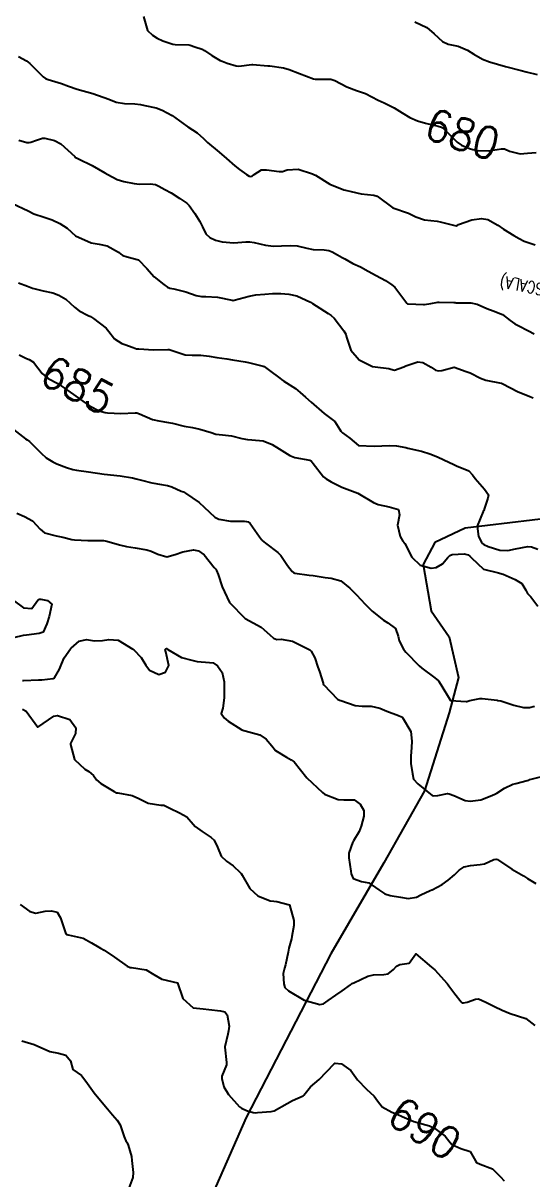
# Model space of a CAD drawing. Header units: metres. Extents: x 292545 to 299085, y 7450245 to 7463078.
# Drawn here: x 294840.7 to 294904.9, y 7462560.6 to 7462706.4 of the extents above; entities that cross this region are included whole.
import ezdxf
from ezdxf.enums import TextEntityAlignment as Align

# ---------------------------------------------------------------- set-up
doc = ezdxf.new("R2010")
doc.units = ezdxf.units.M
for name, color, linetype in [('Cotas', 45, 'Continuous'), ('Curvas de Nivel 1m', 11, 'Continuous'), ('Curvas de Nivel 5m', 15, 'Continuous'), ('Hidrografia', 140, 'Continuous'), ('TEXTO', 45, 'Continuous')]:
    doc.layers.add(name, color=color, linetype=linetype)
doc.styles.add('ROMANS', font='romans', dxfattribs={"height": 0.2})
doc.styles.add('Style-STANDARD', font='STANDARD.shx')

msp = doc.modelspace()

# ---------------------------------------------------------------- linework, layer by layer
at = {"layer": 'Curvas de Nivel 1m', "flags": 128}
for points, elevation in [([(294890.11, 7462706.54), (294891.61, 7462705.84), (294892.55, 7462705.01), (294893.58, 7462704.05), (294894.32, 7462703.73), (294895.58, 7462703.47), (294896.77, 7462702.96), (294897.57, 7462702.46), (294898.65, 7462701.85), (294899.55, 7462701.5), (294901.54, 7462700.9), (294903.54, 7462700.39), (294904.17, 7462700.24), (294905.53, 7462699.9)], 679), ([(294840.08, 7462702.15), (294841.09, 7462701.62), (294841.55, 7462701.28), (294843.22, 7462699.59), (294843.52, 7462699.38), (294843.85, 7462699.25), (294845.51, 7462698.77), (294846.4, 7462698.44), (294847.51, 7462698.06), (294849.5, 7462697.52), (294851.5, 7462696.77), (294852.43, 7462696.42), (294853.49, 7462696.25), (294854.77, 7462696.18), (294855.49, 7462696.1), (294856.05, 7462696), (294857.49, 7462695.69), (294858.24, 7462695.41), (294859.47, 7462694.71), (294861.32, 7462693.38), (294861.45, 7462693.3), (294862.63, 7462692.55), (294863.44, 7462691.83), (294863.94, 7462691.34), (294865.41, 7462690.1), (294866.36, 7462689.32), (294867.39, 7462688.4), (294868, 7462687.91), (294868.87, 7462687.29), (294869.2, 7462687.1), (294869.38, 7462687.05), (294869.57, 7462687.09), (294869.83, 7462687.28), (294870.77, 7462687.88), (294871.39, 7462687.89), (294872.99, 7462687.65), (294873.39, 7462687.67), (294874.02, 7462687.86), (294875.39, 7462687.97), (294877.19, 7462687.39), (294877.38, 7462687.3), (294877.46, 7462687.26), (294877.56, 7462687.19), (294879.37, 7462686.06), (294881.14, 7462685.36), (294881.36, 7462685.31), (294882.08, 7462685.13), (294883.35, 7462684.87), (294884.94, 7462684.69), (294885.35, 7462684.54), (294887.33, 7462683.07), (294889.33, 7462682.41), (294890.23, 7462681.95), (294891.32, 7462681.58), (294892.93, 7462681.39), (294893.32, 7462681.34), (294894.67, 7462680.99), (294895.31, 7462680.83), (294895.43, 7462680.86), (294895.6, 7462680.98), (294897.32, 7462681.58), (294898.52, 7462681.74), (294899.32, 7462681.63), (294900.57, 7462680.92), (294901.31, 7462680.4), (294902.59, 7462679.59), (294903.29, 7462679.22), (294903.92, 7462678.87), (294905.28, 7462678.44)], 681), ([(294840.14, 7462691.63), (294841.16, 7462691.34), (294841.43, 7462691.33), (294841.67, 7462691.37), (294842.36, 7462691.6), (294843.14, 7462691.89), (294843.44, 7462691.89), (294844.63, 7462691.58), (294845.43, 7462691.14), (294847.22, 7462689.54), (294847.31, 7462689.45), (294847.4, 7462689.38), (294847.67, 7462689.27), (294849.39, 7462688.44), (294851, 7462687.5), (294851.38, 7462687.27), (294852.56, 7462686.67), (294853.37, 7462686.39), (294854.68, 7462686.15), (294855.37, 7462686.09), (294856.7, 7462686.11), (294857.37, 7462686.04), (294857.79, 7462685.84), (294858.57, 7462685.41), (294859.36, 7462684.98), (294860.45, 7462684.28), (294861.34, 7462683.67), (294861.63, 7462683.38), (294862.33, 7462682.37), (294862.98, 7462681.36), (294863.31, 7462680.68), (294863.75, 7462679.81), (294864.26, 7462679.35), (294864.95, 7462679.01), (294865.28, 7462678.92), (294865.78, 7462678.82), (294867.28, 7462678.69), (294868.78, 7462678.79), (294869.28, 7462678.81), (294869.84, 7462678.71), (294871.27, 7462678.36), (294872.26, 7462678.26), (294873.27, 7462678.3), (294874.4, 7462678.35), (294875.27, 7462678.29), (294876.47, 7462678), (294877.27, 7462677.84), (294878.66, 7462677.78), (294879.27, 7462677.72), (294879.66, 7462677.56), (294880.34, 7462677.15), (294880.95, 7462676.84), (294881.26, 7462676.66), (294882.3, 7462676.08), (294883.25, 7462675.63), (294884.23, 7462675.11), (294885.23, 7462674.57), (294886.39, 7462673.92), (294887.22, 7462673.39), (294887.58, 7462673.07), (294888.86, 7462671.39), (294889.12, 7462671.05), (294889.19, 7462671), (294889.26, 7462670.98), (294891.19, 7462670.89), (294891.32, 7462670.89), (294892.13, 7462671.01), (294893.01, 7462671.18), (294893.19, 7462671.2), (294895.02, 7462671.16), (294895.19, 7462671.13), (294895.33, 7462671.12), (294897.19, 7462671.12), (294897.96, 7462670.94), (294899.19, 7462670.41), (294899.99, 7462670.11), (294901.17, 7462669.62), (294902.14, 7462668.9), (294902.73, 7462668.46), (294903.16, 7462668.23), (294904.43, 7462667.58), (294905.15, 7462667.21)], 682), ([(294839.33, 7462683.64), (294841.32, 7462682.7), (294842.04, 7462682.33), (294843.32, 7462681.93), (294844.34, 7462681.58), (294845.31, 7462681.1), (294846.25, 7462680.51), (294847.29, 7462679.54), (294849.28, 7462678.69), (294850.28, 7462678.51), (294851.27, 7462678.29), (294852.71, 7462677.48), (294853.03, 7462677.24), (294853.26, 7462677.09), (294853.8, 7462676.92), (294855.25, 7462676.53), (294856.3, 7462675.44), (294857.23, 7462674.39), (294858.44, 7462673.41), (294858.9, 7462673.09), (294859.21, 7462672.96), (294859.72, 7462672.88), (294861.2, 7462672.49), (294862.53, 7462672.04), (294863.2, 7462671.9), (294863.74, 7462671.9), (294865.2, 7462671.82), (294867.07, 7462671.43), (294867.19, 7462671.41), (294867.32, 7462671.43), (294869.2, 7462671.96), (294870.04, 7462672.11), (294871.2, 7462672.2), (294872.17, 7462672.28), (294873.2, 7462672.28), (294874.2, 7462672.22), (294875.2, 7462672.01), (294876.95, 7462671.19), (294877.19, 7462671.04), (294877.65, 7462670.73), (294879.18, 7462669.78), (294879.54, 7462669.53), (294879.93, 7462669.16), (294881.15, 7462667.59), (294881.39, 7462667.14), (294881.49, 7462666.79), (294882.03, 7462665.13), (294883.1, 7462663.93), (294884.77, 7462663.1), (294885.09, 7462663.03), (294886.82, 7462662.81), (294887.09, 7462662.73), (294887.55, 7462662.61), (294888.71, 7462663.05), (294888.99, 7462663.16), (294889.1, 7462663.19), (294890.47, 7462663.66), (294891.1, 7462663.58), (294892.15, 7462663.01), (294892.71, 7462662.63), (294893.09, 7462662.52), (294893.52, 7462662.57), (294895.09, 7462662.98), (294896.59, 7462662.46), (294897.09, 7462662.28), (294898.38, 7462661.63), (294899.08, 7462661.36), (294900.99, 7462660.99), (294901.07, 7462660.97), (294901.12, 7462660.95), (294901.2, 7462660.91), (294903.06, 7462659.92), (294904.61, 7462659.3), (294905.05, 7462659.13)], 683), ([(294840.11, 7462673.63), (294841.22, 7462673.21), (294841.87, 7462672.96), (294843.21, 7462672.61), (294844.43, 7462672.35), (294845.2, 7462672.06), (294846.06, 7462671.56), (294847.18, 7462670.55), (294847.74, 7462670.1), (294848.87, 7462669.52), (294849.17, 7462669.38), (294849.56, 7462669.12), (294851.15, 7462667.91), (294851.49, 7462667.49), (294852.23, 7462666.58), (294853.13, 7462666), (294853.5, 7462665.85), (294854.58, 7462665.46), (294854.99, 7462665.32), (294855.12, 7462665.31), (294855.27, 7462665.3), (294857.12, 7462665.19), (294858.95, 7462665.23), (294859.12, 7462665.22), (294859.37, 7462665.14), (294861.11, 7462664.57), (294862, 7462664.49), (294863.11, 7462664.51), (294864.16, 7462664.39), (294865.11, 7462664.22), (294866.38, 7462664.04), (294867.1, 7462663.94), (294868.72, 7462663.67), (294869.1, 7462663.59), (294870.46, 7462663.27), (294870.97, 7462663.14), (294871.09, 7462663.07), (294871.77, 7462662.57), (294873.08, 7462661.59), (294873.28, 7462661.44), (294873.6, 7462661.23), (294875.06, 7462660.3), (294875.65, 7462659.8), (294876.33, 7462659.2), (294877.04, 7462658.59), (294878.65, 7462657.17), (294879.02, 7462656.91), (294880.02, 7462656.16), (294880.63, 7462655.15), (294880.77, 7462654.91), (294881, 7462654.71), (294881.92, 7462654.06), (294882.98, 7462653.12), (294884.98, 7462653.05), (294885.93, 7462653.09), (294886.97, 7462653.13), (294887.8, 7462653.06), (294888.97, 7462652.85), (294889.21, 7462652.8), (294890.97, 7462652.39), (294892.01, 7462652.06), (294892.96, 7462651.69), (294894.49, 7462650.98), (294894.95, 7462650.75), (294895.37, 7462650.56), (294896.94, 7462649.91), (294897.4, 7462649.42), (294897.73, 7462648.95), (294898.91, 7462647.63), (294899.42, 7462646.92), (294899.32, 7462646.5), (294898.89, 7462645.22), (294898.81, 7462644.93), (294898.74, 7462644.79), (294897.97, 7462642.94), (294898.13, 7462641.65), (294898.51, 7462640.93), (294898.66, 7462640.76), (294898.83, 7462640.63), (294899.36, 7462640.4), (294900.82, 7462639.93), (294901.83, 7462639.89), (294902.82, 7462640.09), (294904.35, 7462640.39), (294904.83, 7462640.36), (294905.64, 7462640.03)], 684), ([(294839.48, 7462655.15), (294840.99, 7462653.98), (294841.2, 7462653.83), (294841.48, 7462653.61), (294842.96, 7462652.14), (294843.59, 7462651.58), (294844.42, 7462651.05), (294844.95, 7462650.79), (294846.16, 7462650.34), (294846.94, 7462650.11), (294847.41, 7462650.02), (294848.94, 7462649.81), (294850.93, 7462649.5), (294852.93, 7462649.31), (294854.5, 7462649.03), (294854.93, 7462648.93), (294855.61, 7462648.76), (294856.92, 7462648.43), (294858.13, 7462648.21), (294858.92, 7462648.08), (294859.43, 7462647.91), (294860.64, 7462647.38), (294860.91, 7462647.26), (294861.18, 7462647.1), (294862.89, 7462645.95), (294863.53, 7462645.35), (294864.87, 7462644.09), (294865.37, 7462643.83), (294866.87, 7462643.58), (294868.6, 7462643.56), (294868.87, 7462643.55), (294869.07, 7462643.49), (294869.35, 7462643.28), (294870.51, 7462641.59), (294870.75, 7462641.26), (294870.78, 7462641.21), (294870.83, 7462641.14), (294871.27, 7462640.81), (294872.82, 7462639.64), (294873.19, 7462639.24), (294874.06, 7462637.97), (294874.62, 7462637.22), (294874.79, 7462637.09), (294874.97, 7462637.04), (294876.79, 7462636.78), (294877.26, 7462636.71), (294878.78, 7462636.49), (294879.56, 7462636.38), (294880.78, 7462636.07), (294881.92, 7462635.13), (294882.34, 7462634.71), (294882.75, 7462634.31), (294883.85, 7462633.11), (294884.73, 7462632.23), (294886.17, 7462631.09), (294886.71, 7462630.78), (294887.69, 7462630.05), (294887.99, 7462629.06), (294888.13, 7462628.5), (294888.68, 7462627.42), (294888.96, 7462627.05), (294890.65, 7462625.33), (294890.99, 7462625.03), (294892.63, 7462623.84), (294893.08, 7462623.46), (294893.38, 7462623), (294894.59, 7462620.98), (294896.59, 7462620.86), (294896.69, 7462620.86), (294897.06, 7462620.96), (294898.33, 7462621.21), (294898.6, 7462621.21), (294900.51, 7462621), (294900.59, 7462620.98), (294900.95, 7462620.91), (294902.59, 7462620.4), (294903.81, 7462620.09), (294904.59, 7462620.07), (294905.2, 7462620.24)], 686), ([(294839.9, 7462644.6), (294840.87, 7462644.15), (294841.88, 7462643.61), (294842.85, 7462642.56), (294843.37, 7462642.12), (294844.84, 7462641.72), (294845.68, 7462641.56), (294846.84, 7462641.27), (294847.17, 7462641.22), (294848.84, 7462641.13), (294849.22, 7462641.13), (294850.84, 7462641.14), (294851.26, 7462641.07), (294852.83, 7462640.58), (294853.73, 7462640.38), (294854.82, 7462640.21), (294856.29, 7462639.96), (294856.82, 7462639.81), (294857.67, 7462639.42), (294858.81, 7462639.08), (294859.88, 7462639.39), (294860.82, 7462639.71), (294862.2, 7462639.98), (294862.82, 7462639.86), (294863.51, 7462639.35), (294864.8, 7462637.74), (294864.98, 7462637.52), (294865.1, 7462637.34), (294865.28, 7462636.84), (294865.81, 7462635.32), (294866.11, 7462634.67), (294866.74, 7462633.31), (294868.72, 7462631.29), (294870.71, 7462630.22), (294871.81, 7462629.25), (294872.27, 7462628.83), (294872.69, 7462628.66), (294873.23, 7462628.69), (294874.69, 7462628.47), (294875.5, 7462628.03), (294876.68, 7462627.45), (294876.84, 7462627.36), (294877.04, 7462627.19), (294877.49, 7462626.36), (294877.89, 7462625.18), (294878.09, 7462624.64), (294878.53, 7462623.17), (294878.54, 7462623.09), (294878.62, 7462622.93), (294880.36, 7462621.15), (294880.6, 7462621.03), (294880.78, 7462620.96), (294882.59, 7462620.34), (294883.45, 7462620.25), (294884.59, 7462620.27), (294885.69, 7462619.99), (294886.58, 7462619.62), (294888.05, 7462619.06), (294888.44, 7462618.92), (294888.57, 7462618.82), (294889.6, 7462617.04), (294889.73, 7462615.84), (294889.7, 7462615.04), (294889.61, 7462613.94), (294889.6, 7462613.04), (294889.8, 7462611.73), (294889.96, 7462611.04), (294890.47, 7462610.46), (294892.3, 7462609.01), (294892.45, 7462608.95), (294892.99, 7462609), (294894.21, 7462609.23), (294894.46, 7462609.19), (294895.03, 7462608.97), (294896.45, 7462608.36), (294897.11, 7462608.29), (294898.45, 7462608.43), (294899.62, 7462608.92), (294900.21, 7462609.16), (294900.46, 7462609.29), (294901.44, 7462609.93), (294902.48, 7462610.42), (294902.84, 7462610.52), (294904.28, 7462610.87), (294904.43, 7462610.92), (294904.48, 7462610.94), (294904.62, 7462611), (294906.49, 7462611.49)], 687), ([(294839.42, 7462633.63), (294840.73, 7462632.67), (294841.79, 7462632.55), (294842.55, 7462633.6), (294842.64, 7462633.71), (294842.74, 7462633.76), (294842.91, 7462633.76), (294843.76, 7462633.58), (294844.29, 7462633.13), (294843.99, 7462631.58), (294843.66, 7462630.64), (294843.21, 7462629.59), (294842.69, 7462629.41), (294841.11, 7462629.2), (294840.69, 7462629.16), (294839.47, 7462628.85)], 688), ([(294840.62, 7462623.49), (294840.73, 7462623.51), (294842.62, 7462623.58), (294843.04, 7462623.59), (294844.47, 7462623.73), (294844.63, 7462623.81), (294845.29, 7462624.92), (294845.52, 7462625.56), (294845.87, 7462626.34), (294846.67, 7462627.5), (294846.7, 7462627.52), (294846.75, 7462627.55), (294847.76, 7462628.46), (294848.68, 7462628.66), (294849.67, 7462628.51), (294850.68, 7462628.53), (294851.51, 7462628.67), (294852.68, 7462628.56), (294854.54, 7462627.46), (294854.67, 7462627.35), (294855.58, 7462626.37), (294856.16, 7462625.44), (294856.64, 7462624.78), (294857.82, 7462624.24), (294858.63, 7462624.53), (294859.07, 7462625.4), (294858.67, 7462627.09), (294858.62, 7462627.41), (294858.63, 7462627.46), (294858.67, 7462627.5), (294858.78, 7462627.51), (294858.95, 7462627.41), (294860.66, 7462626.41), (294861.98, 7462626.04), (294862.65, 7462625.9), (294864.22, 7462625.78), (294864.65, 7462625.7), (294865.22, 7462625.33), (294865.81, 7462624.5), (294866.07, 7462623.32), (294866.07, 7462622.77), (294866.06, 7462621.32), (294865.89, 7462620.02), (294865.67, 7462619.32), (294866.03, 7462618.78), (294866.56, 7462618.38), (294868.26, 7462617.29), (294868.55, 7462617.19), (294868.68, 7462617.16), (294870.55, 7462616.62), (294871.37, 7462616.09), (294872.06, 7462615.25), (294872.52, 7462614.67), (294873.92, 7462613.82), (294874.51, 7462613.49), (294874.88, 7462613.22), (294876.48, 7462611.2), (294878.46, 7462609.35), (294878.71, 7462609.17), (294880.45, 7462608.47), (294881.15, 7462608.44), (294882.45, 7462608.43), (294883.21, 7462607.89), (294883.66, 7462607.11), (294883.69, 7462606.37), (294883.34, 7462605.12), (294883.07, 7462604.45), (294882.39, 7462603.28), (294882.32, 7462603.2), (294882.28, 7462603.13), (294881.8, 7462601.71), (294881.8, 7462601.14), (294882.04, 7462599.43), (294882.08, 7462599.13), (294882.33, 7462598.51), (294883.37, 7462598.16), (294884.32, 7462597.97), (294885.58, 7462597.09), (294886.31, 7462596.59), (294886.98, 7462596.4), (294888.3, 7462596.15), (294889.28, 7462596.02), (294890.3, 7462596.17), (294890.85, 7462596.48), (294892.05, 7462597.01), (294892.25, 7462597.08), (294892.31, 7462597.11), (294893.54, 7462597.78), (294894.33, 7462598.3), (294895.1, 7462598.98), (294895.72, 7462599.59), (294896.35, 7462600.01), (294897.14, 7462600.16), (294898.35, 7462600.27), (294898.89, 7462600.39), (294900.09, 7462600.91), (294900.36, 7462600.96), (294900.56, 7462600.91), (294902.35, 7462599.72), (294903.8, 7462598.88), (294904.33, 7462598.53), (294905.37, 7462597.9)], 688), ([(294840.59, 7462619.87), (294841.07, 7462619.62), (294842.55, 7462617.6), (294844.57, 7462618.98), (294845.04, 7462619.09), (294846.56, 7462618.58), (294847.35, 7462617.54), (294847.28, 7462616.81), (294846.68, 7462615.55), (294846.65, 7462615.43), (294847.18, 7462613.54), (294848.49, 7462612.32), (294848.99, 7462612.02), (294849.57, 7462611.51), (294849.95, 7462610.98), (294850.47, 7462610.5), (294852.15, 7462609.48), (294852.46, 7462609.34), (294852.63, 7462609.31), (294854.46, 7462609.01), (294855.3, 7462608.6), (294856.44, 7462608.02), (294858.08, 7462607.77), (294858.44, 7462607.75), (294859.19, 7462607.4), (294860.43, 7462606.82), (294861.36, 7462606.31), (294862.12, 7462605.36), (294862.41, 7462605.06), (294863.28, 7462604.47), (294864.39, 7462603.7), (294864.79, 7462603.34), (294865.23, 7462602.48), (294865.67, 7462601.33), (294866.36, 7462600.72), (294867.18, 7462600.13), (294868.08, 7462599.29), (294868.2, 7462599.15), (294868.34, 7462598.94), (294869.3, 7462597.28), (294870.3, 7462596.32), (294871.87, 7462595.69), (294872.3, 7462595.65), (294872.69, 7462595.63), (294874.29, 7462595.22), (294874.85, 7462593.21), (294874.86, 7462592.61), (294874.6, 7462591.22), (294874.54, 7462590.91), (294874.23, 7462589.73), (294874.11, 7462589.22), (294873.78, 7462587.65), (294873.65, 7462587.23), (294873.5, 7462586.55), (294873.56, 7462585.23), (294873.71, 7462584.77), (294874.16, 7462584.35), (294876.15, 7462583.2), (294878.14, 7462582.65), (294878.58, 7462582.74), (294879.19, 7462583.16), (294880.16, 7462583.81), (294880.96, 7462584.34), (294881.97, 7462585.13), (294882.08, 7462585.22), (294882.17, 7462585.27), (294882.43, 7462585.38), (294884.18, 7462586.22), (294884.88, 7462586.39), (294886.19, 7462586.41), (294886.75, 7462586.51), (294887.4, 7462587.07), (294887.78, 7462587.48), (294888.2, 7462587.66), (294889.38, 7462587.87), (294890.22, 7462589.03), (294892.2, 7462587.36), (294892.62, 7462587.01), (294894.18, 7462585.29), (294894.3, 7462585.11), (294894.38, 7462584.99), (294895.16, 7462583.98), (294895.95, 7462582.96), (294896.05, 7462582.87), (294896.14, 7462582.83), (294896.26, 7462582.84), (294896.71, 7462582.95), (294897.77, 7462583.32), (294898.15, 7462583.35), (294899.05, 7462582.93), (294900.14, 7462582.37), (294901.13, 7462581.91), (294902.13, 7462581.5), (294904.12, 7462580.87), (294905.26, 7462580)], 689), ([(294840.53, 7462578.06), (294842.08, 7462577.6), (294844.07, 7462576.72), (294845.15, 7462576.49), (294846.06, 7462576.26), (294846.64, 7462575.55), (294846.95, 7462574.45), (294848.03, 7462573.67), (294848.18, 7462573.53), (294848.59, 7462572.96), (294849.63, 7462571.51), (294850.01, 7462571.03), (294851.32, 7462569.5), (294851.98, 7462568.74), (294852.56, 7462568.07), (294852.93, 7462567.48), (294853.44, 7462565.97), (294853.65, 7462565.46), (294853.75, 7462565.28), (294853.93, 7462564.91), (294854.35, 7462563.46), (294854.4, 7462562.97), (294854.56, 7462561.45), (294854.51, 7462560.83), (294854.04, 7462559.46)], 691)]:
    msp.add_lwpolyline(points, dxfattribs=dict(at, elevation=elevation))
at = {"layer": 'Curvas de Nivel 5m', "flags": 128}
for points, elevation in [([(294855.87, 7462707.2), (294856.39, 7462705.44), (294857, 7462704.84), (294857.58, 7462704.48), (294858.3, 7462704.13), (294859.58, 7462703.74), (294859.88, 7462703.7), (294861.58, 7462703.64), (294861.77, 7462703.58), (294862.34, 7462703.37), (294863.29, 7462703.08), (294863.57, 7462702.94), (294864.51, 7462702.29), (294865.56, 7462701.66), (294865.79, 7462701.56), (294866.45, 7462701.32), (294867.55, 7462700.99), (294867.89, 7462700.97), (294869.55, 7462701.15), (294869.68, 7462701.15), (294871.55, 7462701.01), (294871.82, 7462700.98), (294873.55, 7462700.72), (294874.26, 7462700.51), (294875.54, 7462700.03), (294877.34, 7462699.37), (294877.52, 7462699.3), (294877.62, 7462699.29), (294879.52, 7462699.29), (294880.02, 7462699.16), (294881.51, 7462698.33), (294882.76, 7462697.88), (294883.51, 7462697.65), (294883.89, 7462697.5), (294884.68, 7462697.1), (294885.5, 7462696.66), (294886.24, 7462696.33), (294887.48, 7462695.71), (294888.5, 7462695.06), (294889.47, 7462694.46), (294890.46, 7462694.04), (294891.46, 7462693.76), (294893.07, 7462693.39), (294893.46, 7462693.27), (294893.63, 7462693.17), (294893.81, 7462693), (294895.43, 7462691.35), (294896, 7462690.97), (294897.02, 7462690.55), (294897.42, 7462690.43), (294898.06, 7462690.3), (294899.42, 7462690.26), (294901.03, 7462690.52), (294901.42, 7462690.51), (294902.06, 7462690.25), (294903.41, 7462689.89), (294904.31, 7462689.98), (294905.42, 7462690.08)], 680), ([(294840.2, 7462664.54), (294841.11, 7462664.1), (294841.44, 7462663.95), (294842, 7462663.61), (294843.08, 7462662.19), (294843.84, 7462661.58), (294845.07, 7462660.94), (294847.05, 7462659.55), (294848.22, 7462658.7), (294849.04, 7462658.12), (294850.26, 7462657.51), (294851.03, 7462657.27), (294851.31, 7462657.22), (294853.02, 7462657.14), (294854.81, 7462657.24), (294855.02, 7462657.23), (294855.37, 7462657.1), (294857.01, 7462656.4), (294857.81, 7462656.22), (294859.01, 7462656.04), (294859.53, 7462655.92), (294861, 7462655.57), (294862.05, 7462655.37), (294863, 7462655.2), (294864.42, 7462654.76), (294865, 7462654.56), (294865.85, 7462654.47), (294866.99, 7462654.32), (294868.26, 7462654.02), (294868.99, 7462653.88), (294869.55, 7462653.85), (294870.99, 7462653.71), (294872.12, 7462653.25), (294872.98, 7462652.71), (294874.33, 7462651.86), (294874.96, 7462651.6), (294876.87, 7462651.27), (294876.95, 7462651.24), (294877.01, 7462651.19), (294877.29, 7462650.85), (294878.59, 7462649.17), (294878.93, 7462648.9), (294879.54, 7462648.55), (294880.91, 7462647.87), (294882.9, 7462647.12), (294884.89, 7462645.94), (294885.5, 7462645.7), (294886.89, 7462645.38), (294888.05, 7462645.06), (294888.19, 7462644.37), (294887.94, 7462643.06), (294888.27, 7462641.63), (294888.6, 7462641.05), (294888.71, 7462640.93), (294888.83, 7462640.75), (294889.73, 7462639.04), (294890.8, 7462638.04), (294892.16, 7462637.64), (294892.79, 7462637.73), (294893.59, 7462638.21), (294894.29, 7462638.99), (294894.54, 7462639.26), (294894.82, 7462639.37), (294896.34, 7462639.44), (294896.82, 7462639.33), (294897.04, 7462639.18), (294897.24, 7462638.95), (294898.79, 7462637.52), (294900.65, 7462637.05), (294900.78, 7462637.04), (294901.26, 7462636.91), (294902.78, 7462636.22), (294903.62, 7462635.73), (294904.13, 7462634.87), (294904.34, 7462634.45), (294904.75, 7462634.02), (294905.61, 7462632.85)], 685), ([(294840.29, 7462595.26), (294841.54, 7462594.35), (294842.28, 7462594.14), (294843.45, 7462594.42), (294844.28, 7462594.46), (294844.97, 7462594.26), (294845.42, 7462593.56), (294845.98, 7462591.82), (294846.09, 7462591.55), (294846.17, 7462591.48), (294846.24, 7462591.45), (294846.36, 7462591.43), (294848.24, 7462590.99), (294849.33, 7462590.42), (294850.23, 7462589.86), (294850.46, 7462589.74), (294850.89, 7462589.5), (294852.21, 7462588.61), (294853.83, 7462587.46), (294854.19, 7462587.32), (294854.34, 7462587.31), (294856.19, 7462587.01), (294857.18, 7462586.43), (294858.18, 7462585.82), (294860.17, 7462585.39), (294860.83, 7462583.38), (294862.14, 7462582.2), (294863.39, 7462582.09), (294864.13, 7462582.01), (294865.6, 7462581.85), (294866.13, 7462581.73), (294866.45, 7462581.32), (294866.68, 7462579.89), (294866.61, 7462579.31), (294866.5, 7462578.91), (294866.15, 7462577.32), (294866.15, 7462577.25), (294866.34, 7462575.32), (294866.33, 7462575.04), (294866.04, 7462574.3), (294865.75, 7462573.61), (294865.74, 7462573.32), (294866.02, 7462572.27), (294866.61, 7462571.31), (294867.99, 7462569.75), (294868.25, 7462569.56), (294868.86, 7462569.29), (294869.73, 7462569.03), (294869.98, 7462568.99), (294870.24, 7462569.01), (294871.98, 7462569.13), (294872.35, 7462569.24), (294873.99, 7462570.15), (294874.68, 7462570.53), (294876, 7462571.12), (294876.05, 7462571.15), (294876.09, 7462571.2), (294876.96, 7462572.25), (294878.03, 7462573.18), (294879.91, 7462575.15), (294880.05, 7462575.23), (294880.86, 7462575.14), (294882.04, 7462574.3), (294882.88, 7462573.12), (294884.02, 7462571.96), (294884.99, 7462571.1), (294885.4, 7462570.49), (294885.99, 7462569.75), (294887.21, 7462569.07), (294887.98, 7462568.77), (294888.5, 7462568.53), (294889.97, 7462567.87), (294891.5, 7462567.48), (294891.96, 7462567.35), (294892.65, 7462567), (294893.94, 7462566.05), (294894.38, 7462565.43), (294894.76, 7462564.98), (294895.93, 7462564.48), (294897.09, 7462564.12), (294897.78, 7462562.94), (294897.91, 7462562.72), (294898.34, 7462562.51), (294899.9, 7462561.9), (294900.9, 7462560.9), (294901.4, 7462560.42)], 690)]:
    msp.add_lwpolyline(points, dxfattribs=dict(at, elevation=elevation))
at = {"layer": 'Hidrografia', "elevation": 682.88}
msp.add_lwpolyline([(294907.72, 7462644.06), (294896.45, 7462642.68), (294892.63, 7462640.87), (294891.14, 7462638.11), (294892.19, 7462632.26), (294894.42, 7462629.01), (294895.63, 7462623.86), (294894.42, 7462619.41), (294891.33, 7462609.59), (294886.18, 7462600.51), (294879.49, 7462589.03), (294868.84, 7462568.37), (294863.01, 7462555.18)], dxfattribs=at)

# ---------------------------------------------------------------- texts
at = {"layer": 'Cotas', "style": 'Style-STANDARD'}
for s, rotation, p in [('680', 341.2312, (294896.13, 7462692.37, 680)), ('685', 332.7087, (294847.59, 7462660.75, 685)), ('690', 327.1933, (294891.35, 7462567.02, 690))]:
    msp.add_text(s, height=4, rotation=rotation, dxfattribs=at).set_placement(p, align=Align.MIDDLE_CENTER)
at = {"layer": 'TEXTO', "style": 'ROMANS', "width": 0.8}
msp.add_text('DETALHE P.I. (S/ESCALA)', height=1.5, rotation=169, dxfattribs=at).set_placement((294921.01, 7462670.68))

doc.saveas('drawing.dxf')
